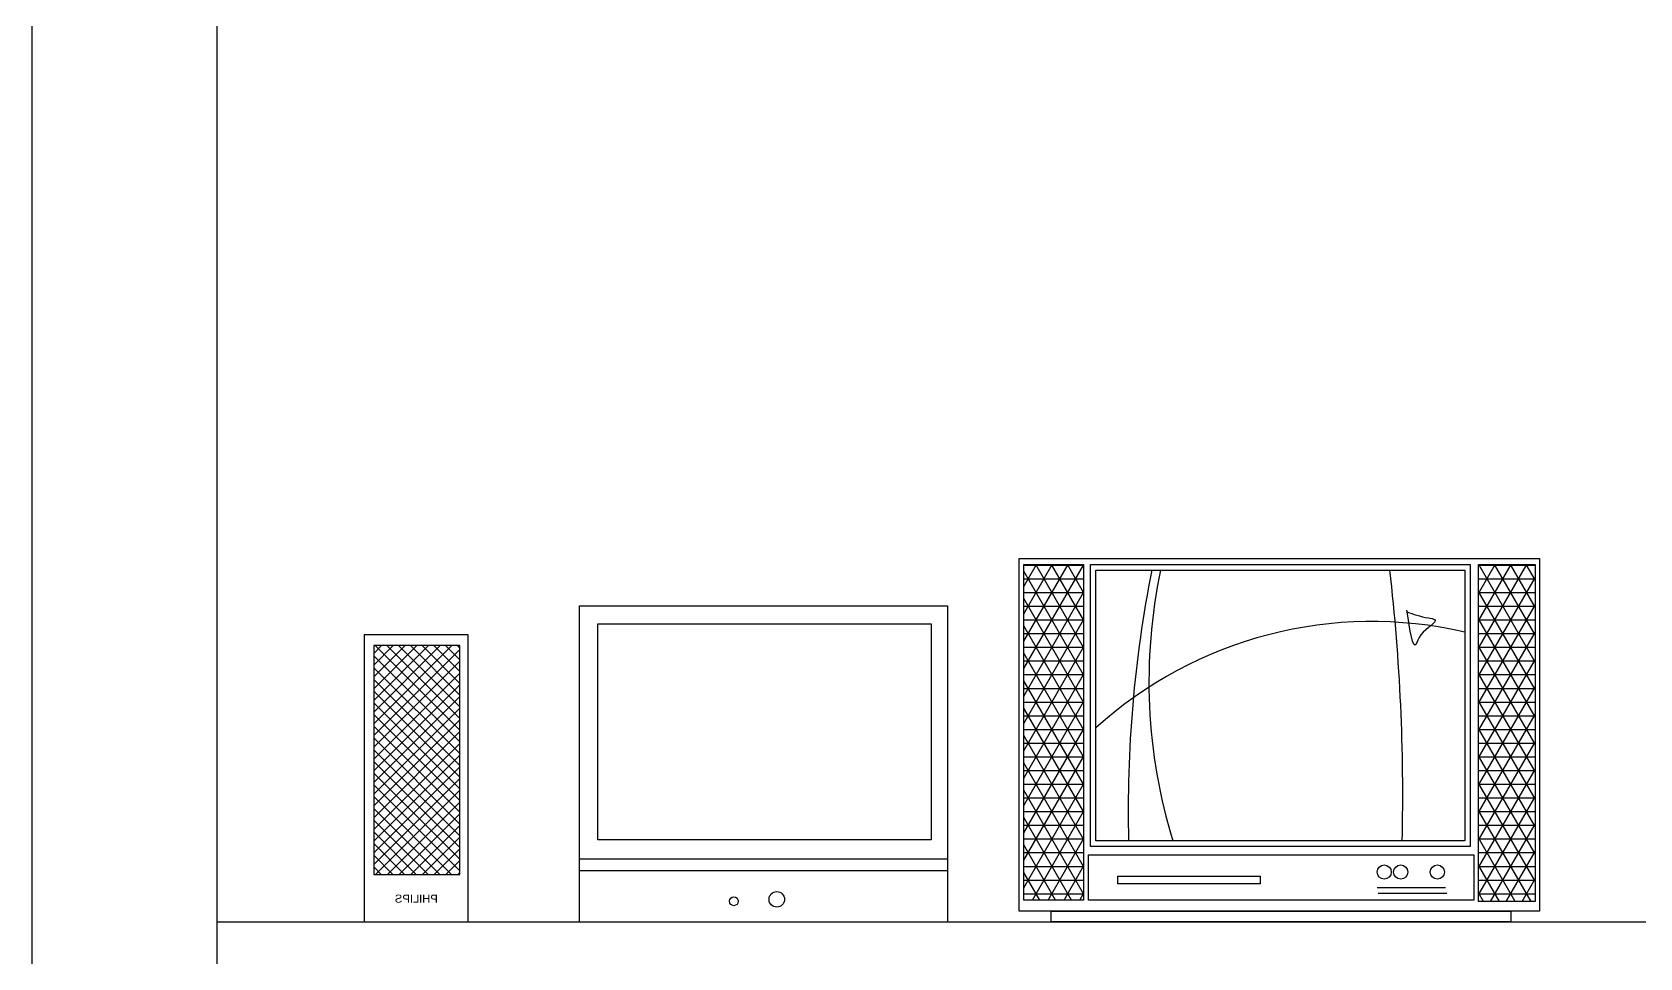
# Model space of a CAD drawing. Header units: inches. Extents: x 11.8 to 54.3, y 10.8 to 35.6.
# Drawn here: x 11.778 to 14.712, y 26.432 to 28.123 of the extents above; entities that cross this region are included whole.
import ezdxf

# ---------------------------------------------------------------- set-up
doc = ezdxf.new("R2010")
doc.units = ezdxf.units.IN
doc.header["$MEASUREMENT"] = 0
for name, color, linetype in [('02', 2, 'Continuous'), ('1', 1, 'Continuous'), ('8', 8, 'Continuous'), ('kadrbm', 4, 'Continuous')]:
    doc.layers.add(name, color=color, linetype=linetype)
doc.styles.get("Standard").update_dxf_attribs({"font": 'arial.ttf'})

# ---------------------------------------------------------------- blocks, each defined once
blk = doc.blocks.new('kadrbm')
at = {"layer": 'kadrbm', "color": 4}
blk.add_lwpolyline([(0, 0), (0, 24.7972), (21, 24.7972), (21, 0), (0, 0)], close=True, dxfattribs=at)
blk.add_lwpolyline([(20.6631, 0.3257), (20.6631, 24.4603), (0.3369, 24.4603), (0.3369, 0.3257), (20.6631, 0.3257)], dxfattribs=at)

msp = doc.modelspace()

# ---------------------------------------------------------------- hatches: boundary and pattern name
at = {"layer": '8'}
h = msp.add_hatch(dxfattribs=at)
h.set_pattern_fill('NET3', color=256, scale=0.2, style=0)
h.set_pattern_definition([(0, (45.595302, 41.149536), (0, 0.025), []), (60, (45.595302, 41.149536), (-0.021650635, 0.0125), []), (120, (45.595302, 41.149536), (-0.021650635, -0.0125), [])])
h.paths.add_polyline_path([(13.6968, 27.1507), (13.5876, 27.1507), (13.5876, 26.5381), (13.6968, 26.5381)])
h.paths.add_polyline_path([(14.4173, 27.1507), (14.4173, 26.5352), (14.5206, 26.5352), (14.5206, 27.1507)])

# ---------------------------------------------------------------- linework, layer by layer
at = {"layer": '02'}
for p, q in [((12.777, 26.4983), (12.777, 27.0753)), ((12.777, 27.0753), (13.4484, 27.0753)), ((13.4484, 27.0753), (13.4484, 26.4983)), ((12.5741, 27.0223), (12.384, 27.0223)), ((12.384, 27.0223), (12.384, 26.4983)), ((12.5741, 26.4983), (12.5741, 27.0223)), ((12.8107, 26.6478), (12.8107, 27.0423)), ((12.8107, 27.0423), (13.4186, 27.0423)), ((13.4186, 27.0423), (13.4186, 26.6478)), ((12.4015, 26.8597), (12.5443, 27.0025)), ((12.4015, 26.8811), (12.5229, 27.0025)), ((12.5586, 27.0025), (12.4015, 27.0025)), ((12.4015, 27.0025), (12.4015, 26.5848)), ((12.4015, 26.9025), (12.5015, 27.0025)), ((12.4015, 26.9239), (12.4801, 27.0025)), ((12.4015, 26.9453), (12.4587, 27.0025)), ((12.4015, 26.9667), (12.4373, 27.0025)), ((12.4015, 26.9881), (12.4159, 27.0025)), ((12.4015, 26.8383), (12.5586, 26.9953)), ((12.5586, 26.8481), (12.4042, 27.0025)), ((12.5586, 26.8695), (12.4256, 27.0025)), ((12.5586, 26.8909), (12.447, 27.0025)), ((12.5586, 26.9123), (12.4684, 27.0025)), ((12.5586, 26.9337), (12.4898, 27.0025)), ((12.5586, 26.9551), (12.5112, 27.0025)), ((12.5586, 26.9765), (12.5326, 27.0025)), ((12.5586, 26.9979), (12.5541, 27.0025)), ((12.5586, 26.5848), (12.5586, 27.0025)), ((12.5586, 26.8267), (12.4015, 26.9837)), ((12.4015, 26.8169), (12.5586, 26.9739)), ((12.5586, 26.8053), (12.4015, 26.9623)), ((12.4015, 26.7955), (12.5586, 26.9525)), ((12.5586, 26.7839), (12.4015, 26.9409)), ((12.4015, 26.7741), (12.5586, 26.9311)), ((12.5586, 26.7625), (12.4015, 26.9195)), ((12.4015, 26.7526), (12.5586, 26.9097)), ((12.5586, 26.741), (12.4015, 26.8981)), ((12.4015, 26.7312), (12.5586, 26.8883)), ((12.5586, 26.7196), (12.4015, 26.8767)), ((12.4015, 26.7098), (12.5586, 26.8669)), ((12.5586, 26.6982), (12.4015, 26.8553)), ((12.4015, 26.6884), (12.5586, 26.8455)), ((12.5586, 26.6768), (12.4015, 26.8339)), ((12.4015, 26.667), (12.5586, 26.8241)), ((12.5586, 26.6554), (12.4015, 26.8125)), ((12.4015, 26.6456), (12.5586, 26.8026)), ((12.5586, 26.634), (12.4015, 26.791)), ((12.4015, 26.6242), (12.5586, 26.7812)), ((12.5586, 26.6126), (12.4015, 26.7696)), ((12.4015, 26.6028), (12.5586, 26.7598)), ((12.5586, 26.5912), (12.4015, 26.7482)), ((12.5435, 26.5848), (12.4015, 26.7268)), ((12.405, 26.5848), (12.5586, 26.7384)), ((12.5221, 26.5848), (12.4015, 26.7054)), ((12.4264, 26.5848), (12.5586, 26.717)), ((12.4478, 26.5848), (12.5586, 26.6956)), ((12.5007, 26.5848), (12.4015, 26.684)), ((12.4692, 26.5848), (12.5586, 26.6742)), ((12.4793, 26.5848), (12.4015, 26.6626)), ((12.4579, 26.5848), (12.4015, 26.6412)), ((12.4906, 26.5848), (12.5586, 26.6528)), ((13.4186, 26.6478), (12.8107, 26.6478)), ((12.4365, 26.5848), (12.4015, 26.6198)), ((12.512, 26.5848), (12.5586, 26.6314)), ((12.5334, 26.5848), (12.5586, 26.61)), ((13.4484, 26.6127), (12.777, 26.6127)), ((12.4151, 26.5848), (12.4015, 26.5984)), ((12.4015, 26.5848), (12.5586, 26.5848)), ((12.5548, 26.5848), (12.5586, 26.5886)), ((13.4484, 26.5913), (12.777, 26.5913)), ((14.2323, 26.5612), (14.3573, 26.5612)), ((14.2345, 26.5504), (14.3594, 26.5504))]:
    msp.add_line(p, q, dxfattribs=at)
for points in [[(13.579, 27.1618), (14.5284, 27.1618), (14.5284, 26.5178), (13.579, 26.5178)], [(13.5876, 27.1507), (13.6968, 27.1507), (13.6968, 26.5381), (13.5876, 26.5381)], [(13.7093, 27.1504), (14.4023, 27.1504), (14.4023, 26.6359), (13.7093, 26.6359)], [(13.7193, 27.1404), (14.3923, 27.1404), (14.3923, 26.6459), (13.7193, 26.6459)], [(14.4173, 27.1507), (14.5206, 27.1507), (14.5206, 26.5352), (14.4173, 26.5352)], [(13.7056, 26.6206), (14.4085, 26.6206), (14.4085, 26.5381), (13.7056, 26.5381)], [(13.7593, 26.5814), (14.019, 26.5814), (14.019, 26.5674), (13.7593, 26.5674)], [(13.6378, 26.5178), (14.4765, 26.5178), (14.4765, 26.4983), (13.6378, 26.4983)]]:
    msp.add_lwpolyline(points, close=True, dxfattribs=at)
for centre, radius in [((14.2453, 26.5892), 0.0129), ((14.2754, 26.5892), 0.0129), ((14.3422, 26.5892), 0.0129), ((13.137, 26.5393), 0.0142), ((13.0588, 26.5357), 0.00794)]:
    msp.add_circle(centre, radius, dxfattribs=at)
for centre, radius, start, end in [((16.0649, 26.7), 2.2867, 168.8953, 181.3542), ((14.8029, 26.9366), 0.9869, 168.0817, 197.1275), ((10.6128, 26.727), 3.6663, 358.734, 6.4753), ((14.2228, 26.2967), 0.7499, 76.9348, 132.1782)]:
    msp.add_arc(centre, radius, start, end, dxfattribs=at)
msp.add_spline([(14.2867, 27.0642), (14.326, 27.053), (14.3373, 27.0502), (14.312, 27.0221), (14.3035, 27.0052), (14.2867, 27.067)], degree=3, dxfattribs=at)
at = {"layer": '1'}
msp.add_line((12.1152, 26.4983), (32.4414, 26.4983), dxfattribs=at)

# ---------------------------------------------------------------- block references
at = {"layer": 'kadrbm'}
msp.add_blockref('kadrbm', (11.7783, 10.8267), dxfattribs=at)

# ---------------------------------------------------------------- texts
at = {"layer": '02', "text_generation_flag": 2}
msp.add_text('PHILIPS', height=0.0146, dxfattribs=at).set_placement((12.5184, 26.5333))

doc.saveas('drawing.dxf')
